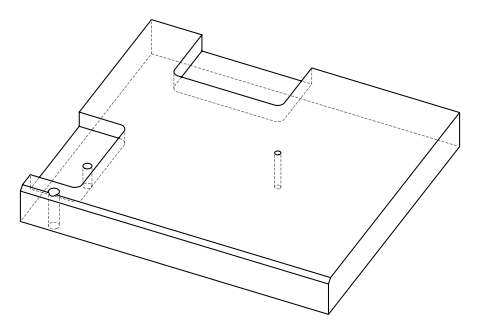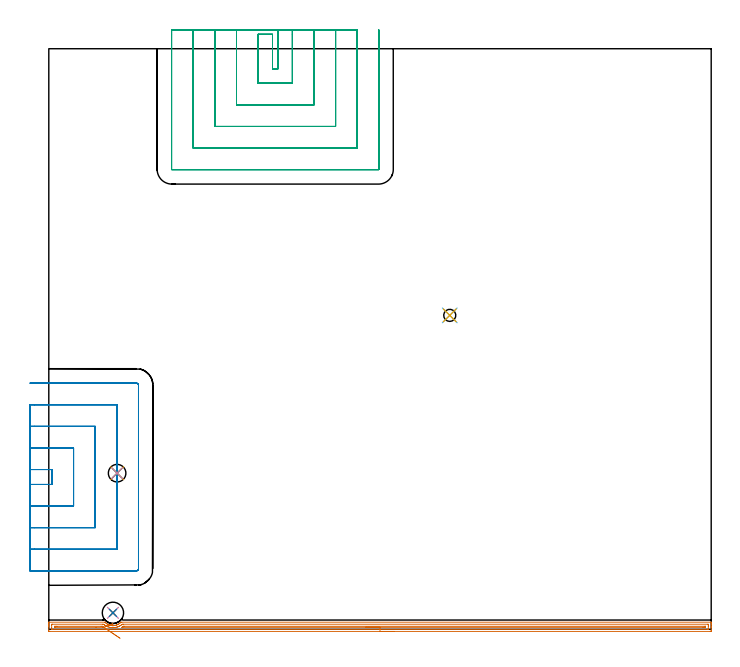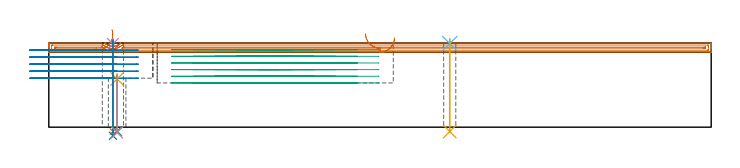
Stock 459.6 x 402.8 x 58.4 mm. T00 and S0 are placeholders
(PLAN: 11 operations, 7 tool changes, 48.7 min)
(1 AREA_MILL | FG_CHAMFER_SURFACE | UGT0205_001 | 11.26 min | 9413 mm3)
(2 MILL_SLOT | SLOT_PARTIAL_RECTANGULAR | UGT0201_136 | Follow Part, ap 5, ae 75% | 13.98 min | 263469 mm3)
(3 MILL_SLOT_1 | SLOT_PARTIAL_RECTANGULAR_1 | UGT0201_136 | Follow Part, ap 5, ae 75% | 22.24 min | 424844 mm3)
(4 SPOT_DRILL | STEP1HOLE | NXT0321_9005460120000 | 0.03 min | 26 mm3)
(5 SPOT_DRILL_1 | STEP1HOLE_1 | NXT0321_9005460120000 | 0.03 min | 8 mm3)
(6 SPOT_DRILL_2 | STEP1HOLE_2 | NXT0321_9005460120000 | 0.03 min | 27 mm3)
(7 DRILL_THROUGH_HOLE_INTO_CENTER | STEP1HOLE | NXT0301_055 | 0.26 min | 3145 mm3)
(8 DRILL_TO_ENLARGE_THROUGH_HOLE | STEP1HOLE | UGT0301_279 | 0.27 min | 6807 mm3)
(9 DRILL_THROUGH_HOLE_INTO_CENTER_1 | STEP1HOLE_1 | NXT0301_042 | 0.16 min | 1333 mm3)
(10 DRILL_TO_ENLARGE_THROUGH_HOLE_1 | STEP1HOLE_1 | NXT0301_093 | 0.17 min | 2633 mm3)
(11 DRILL_THROUGH_HOLE_INTO_CENTER_2 | STEP1HOLE_2 | NXT0301_055 | 0.26 min | 3227 mm3)
(TOOL UGT0205_001 | Chamfer Mill 20 x 3 x 45 deg. | D20 FL50 Z2)
(TOOL UGT0201_136 | Carbide End Mill 20.0 | D20 FL30 Z4)
(TOOL NXT0321_9005460120000 | NC Spot Drill, 142deg, 12mm, Carbide, Uncoated | D12 PA142 FL30 Z2)
(TOOL NXT0301_055 | Carbide Drill 8.4mm [860.1-0840-042A1-MM 2214] | D8.4 PA140 FL61 Z2)
(TOOL UGT0301_279 | Twist Drill 14.8 mm | D14.8 PA118 FL114 Z2)
(TOOL NXT0301_042 | Carbide Drill 7.1mm [860.1-0710-057A1-MM 2214] | D7.1 PA140 FL85 Z2)
(TOOL NXT0301_093 | Carbide Drill 12.2mm [860.1-1220-037A1-MM 2214] | D12.2 PA140 FL60 Z2)
(OP 1 AREA_MILL)
G17 G21 G94 G90
T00 M6
G54
G17 G0 G90 X239.8 Y-1.5 S1061 M3
G43 Z68.4 H0
Z62.
G94 G1 X239.762 Z61.128 F250.
X239.648 Z60.263
X239.459 Z59.412
X239.197 Z58.58
X238.863 Z57.774
X238.46 Z57.
X237.992 Z56.264
X237.46 Z55.572
X236.871 Z54.929
X236.228 Z54.339
X235.536 Z53.808
X234.8 Z53.34
X234.026 Z52.937
X233.22 Z52.603
X232.388 Z52.341
X231.537 Z52.152
X230.672 Z52.038
X229.8 Z52.
X0.62
X0.085 Y-1.494 Z52.003
X0.008 Y-1.491 Z52.005
X0. Y-0.963 Z52.534
Y1.7 Z55.194
Y2.243 Z55.74
Y2.588 Z56.084
Y3.131 Z56.627
Y3.475 Z56.97
Y4.164 Z57.663
Y4.484 Z57.983
X0.007 Y4.865 Z58.357
X0.01 Y4.897 Z58.388
X0.173 Y4.9 Z58.4
X39.04
X39.044 Y4.899 Z58.398
X39.048 Y4.897 Z58.397
X39.119 Y4.823 Z58.321
X39.136 Y4.806 Z58.304
X39.487 Y4.474 Z57.971
X39.518 Y4.444 Z57.942
X39.933 Y4.082 Z57.581
X39.952 Y4.067 Z57.566
X40.012 Y4.019 Z57.519
X40.215 Y3.88 Z57.38
X40.453 Y3.717 Z57.217
X40.905 Y3.441 Z56.94
X41.046 Y3.366 Z56.866
X41.362 Y3.2 Z56.7
X41.525 Y3.129 Z56.629
X41.578 Y3.105 Z56.605
X41.798 Y3.017 Z56.515
X42.243 Y2.863 Z56.362
X42.691 Y2.734 Z56.232
X43.072 Y2.649 Z56.149
X43.137 Y2.634 Z56.134
X43.585 Y2.566 Z56.063
X44.031 Y2.52 Z56.019
X44.05 Y2.519 Z56.018
X44.139 Y2.516 Z56.011
X44.19 Y2.514 Z56.006
X44.289 Y2.509 Z56.
X44.31 Y2.507
X44.395 Y2.506 Z56.003
X44.401
X44.609
X44.619
X44.701 Y2.508 Z56.001
X44.749 Y2.512 Z56.002
X44.925 Y2.52 Z56.013
X45.294 Y2.555 Z56.048
X45.371 Y2.561 Z56.057
X45.819 Y2.627 Z56.126
X46.264 Y2.722 Z56.221
X46.571 Y2.809 Z56.307
X46.635 Y2.828 Z56.324
X46.712 Y2.849 Z56.347
X47.081 Y2.978 Z56.474
X47.157 Y3.004 Z56.5
X47.635 Y3.2 Z56.699
X48.05 Y3.416 Z56.913
X48.502 Y3.688 Z57.187
X48.943 Y3.985 Z57.485
X49.067 Y4.082 Z57.581
X49.315 Y4.298 Z57.795
X49.459 Y4.422 Z57.92
X49.836 Y4.778 Z58.275
X49.864 Y4.806 Z58.304
X49.876 Y4.818 Z58.315
X49.96 Y4.897 Z58.388
X50.656 Y4.9 Z58.4
X459.427
X459.59 Y4.897 Z58.388
X459.593 Y4.865 Z58.357
X459.6 Y4.483 Z57.983
Y4.164 Z57.663
Y3.475 Z56.97
Y2.243 Z55.74
Y1.703 Z55.197
Y1.084 Z54.579
Y-0.691 Z52.805
X459.598 Y-0.963 Z52.534
X459.592 Y-1.491 Z52.005
X459.515 Y-1.494 Z52.003
X458.98 Y-1.5 Z52.
X229.8
Y-0.086 Z53.414
X2.407
X2.01 Y-0.075 Z53.425
X2.003 Y0.326 Z53.826
X2.001 Y0.812 Z54.312
X2. Y1.217 Z54.717
X2.002 Y2.989 Z56.489
X2.01 Y3.475 Z56.975
X2.397 Y3.485 Z56.985
X2.407 Y3.486 Z56.986
X37.243
X38.04 Y3.475 Z56.975
X38.147 Y3.391 Z56.891
X38.618 Y3.007 Z56.507
X39.04 Y2.717 Z56.217
X39.089 Y2.684 Z56.184
X39.119 Y2.666 Z56.166
X39.246 Y2.588 Z56.088
X39.678 Y2.333 Z55.833
X39.934 Y2.196 Z55.696
X40.212 Y2.052 Z55.552
X40.689 Y1.837 Z55.337
X40.827 Y1.781 Z55.281
X40.851 Y1.772 Z55.272
X41.059 Y1.7 Z55.2
X41.72 Y1.493 Z54.993
X42.013 Y1.41 Z54.91
X42.614 Y1.277 Z54.777
X43.122 Y1.195 Z54.695
X43.507 Y1.151 Z54.651
X44.108 Y1.103 Z54.603
X44.401 Y1.097 Z54.597
X44.996 Y1.109 Z54.609
X45.294 Y1.132 Z54.632
X45.811 Y1.187 Z54.687
X46.188 Y1.243 Z54.743
X46.573 Y1.317 Z54.817
X47.081 Y1.437 Z54.937
X47.288 Y1.495 Z54.995
X47.943 Y1.7 Z55.2
X47.967 Y1.708 Z55.208
X47.975 Y1.711 Z55.211
X48.599 Y1.968 Z55.468
X48.868 Y2.094 Z55.594
X49.195 Y2.263 Z55.763
X49.761 Y2.588 Z56.088
X50.291 Y2.949 Z56.449
X50.655 Y3.228 Z56.728
X50.793 Y3.338 Z56.838
X50.962 Y3.475 Z56.975
X51.538 Y3.486 Z56.986
X51.549
X457.193 Y3.485 Z56.985
X457.59 Y3.475 Z56.975
X457.597 Y3.074 Z56.574
X457.599 Y2.588 Z56.088
X457.6 Y2.183 Z55.683
X457.598 Y0.411 Z53.911
X457.59 Y-0.075 Z53.425
X457.203 Y-0.086 Z53.414
X457.193
X229.8
Y1.328 Z54.828
X51.029 Y1.329 Z54.829
X50.947 Y1.331 Z54.831
X50.843 Y1.335 Z54.835
X50.779 Y1.339 Z54.839
X50.923 Y1.434 Z54.934
X51.341 Y1.7 Z55.2
X51.466 Y1.782 Z55.282
X51.549 Y1.837 Z55.337
X51.832 Y2.03 Z55.53
X51.88 Y2.062 Z55.562
X51.939 Y2.065 Z55.565
X52.071 Y2.069 Z55.569
X52.442 Y2.071 Z55.571
X455.032
X455.406 Y2.07 Z55.57
X455.53 Y2.068 Z55.568
X455.574 Y2.065 Z55.565
X455.59 Y2.062 Z55.562
X455.593 Y2.021 Z55.521
X455.597 Y1.893 Z55.393
X455.598 Y1.7 Z55.2
X455.595 Y1.512 Z55.012
X455.583 Y1.335 Z54.835
X455.406 Y1.333 Z54.833
X454.885 Y1.33 Z54.83
X454.513 Y1.329 Z54.829
X453.993 Y1.328 Z54.828
X229.8
X228.928 Z54.866
X228.064 Z54.98
X227.212 Z55.169
X226.38 Z55.431
X225.574 Z55.765
X224.8 Z56.168
X224.064 Z56.637
X223.372 Z57.168
X222.729 Z57.757
X222.14 Z58.4
X221.609 Z59.093
X221.14 Z59.828
X220.737 Z60.602
X220.403 Z61.408
X220.141 Z62.24
X219.952 Z63.092
X219.838 Z63.957
X219.8 Z64.828
G0 Z68.4
X43.82 Y3.511
Z67.641
G1 X44.062 Y3.605 Z66.809
X44.236 Y3.672 Z65.956
X44.34 Y3.712 Z65.091
X44.373 Y3.725 Z64.219
X44.335 Y3.71 Z63.348
X44.226 Y3.668 Z62.483
X44.048 Y3.599 Z61.632
X43.801 Y3.504 Z60.801
X43.487 Y3.382 Z59.996
X43.11 Y3.236 Z59.223
X42.67 Y3.066 Z58.489
X42.173 Y2.874 Z57.798
X41.622 Y2.661 Z57.157
X41.02 Y2.428 Z56.569
X40.373 Y2.178 Z56.04
X39.686 Y1.912 Z55.574
X38.963 Y1.633 Z55.173
X38.21 Y1.342 Z54.842
X38.193 Y1.335 Z54.835
X38.147 Y1.334 Z54.834
X37.626 Y1.329 Z54.829
X32.825 Y1.328 Z54.828
X4.568 Y1.329 Z54.829
X4.194 Y1.33 Z54.83
X4.07 Y1.332 Z54.832
X4.026 Y1.335 Z54.835
X4.01 Y1.338 Z54.838
X4.007 Y1.379 Z54.879
X4.003 Y1.507 Z55.007
X4.002 Y1.7 Z55.2
X4.005 Y1.888 Z55.388
X4.017 Y2.064 Z55.564
X4.194 Y2.067 Z55.567
X4.715 Y2.07 Z55.57
X5.087 Y2.071 Z55.571
X5.607
X36.36
X36.881 Y2.069 Z55.569
X37.065 Y2.066 Z55.566
X37.109 Y2.064 Z55.564
X37.167 Y2.028 Z55.528
X37.253 Y1.972 Z55.472
X37.663 Y1.7 Z55.2
X38.147 Y1.385 Z54.885
X38.21 Y1.342 Z54.842
X38.856 Y0.906 Z54.449
X39.527 Y0.452 Z54.126
X40.219 Y-0.016 Z53.875
X40.927 Y-0.494 Z53.697
X41.645 Y-0.979 Z53.594
X42.367 Y-1.468 Z53.568
X43.089 Y-1.955 Z53.617
X43.804 Y-2.439 Z53.743
X44.507 Y-2.914 Z53.943
X45.194 Y-3.378 Z54.216
X45.858 Y-3.827 Z54.56
X46.495 Y-4.257 Z54.973
X47.099 Y-4.666 Z55.451
X47.667 Y-5.05 Z55.992
X48.193 Y-5.405 Z56.589
X48.674 Y-5.731 Z57.24
X49.107 Y-6.023 Z57.939
X49.487 Y-6.28 Z58.681
G0 Z68.4
M5
M2
(OP 2 MILL_SLOT)
G17 G21 G94 G90
T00 M6
G54
G17 G0 G90 X-13. Y100.5 S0 M3
G43 Z68.4 H0
Z53.52
G94 G1 X-10. F250.
X2.2 F500.
Y110.8
X-10.
X-13. F250.
Y85.5
X-10.
X17.2 F500.
Y125.8
X-10.
X-13. F250.
Y70.5
X-10.
X32.2 F500.
Y140.8
X-10.
X-13. F250.
Y55.5
X-10.
X47.2 F500.
Y155.8
X-10.
X-13. F250.
Y40.5
X-10.
X60.8 F500.
G3 X62.2 Y41.9 R1.4
G1 Y169.4
G3 X60.8 Y170.8 R1.4
G1 X-10.
X-13. F250.
G0 Y100.5 Z48.64
G1 X-10.
X2.2 F500.
Y110.8
X-10.
X-13. F250.
Y85.5
X-10.
X17.2 F500.
Y125.8
X-10.
X-13. F250.
Y70.5
X-10.
X32.2 F500.
Y140.8
X-10.
X-13. F250.
Y55.5
X-10.
X47.2 F500.
Y155.8
X-10.
X-13. F250.
Y40.5
X-10.
X60.8 F500.
G3 X62.2 Y41.9 R1.4
G1 Y169.4
G3 X60.8 Y170.8 R1.4
G1 X-10.
X-13. F250.
G0 Y100.5 Z43.76
G1 X-10.
X2.2 F500.
Y110.8
X-10.
X-13. F250.
Y85.5
X-10.
X17.2 F500.
Y125.8
X-10.
X-13. F250.
Y70.5
X-10.
X32.2 F500.
Y140.8
X-10.
X-13. F250.
Y55.5
X-10.
X47.2 F500.
Y155.8
X-10.
X-13. F250.
Y40.5
X-10.
X60.8 F500.
G3 X62.2 Y41.9 R1.4
G1 Y169.4
G3 X60.8 Y170.8 R1.4
G1 X-10.
X-13. F250.
G0 Y100.5 Z38.88
G1 X-10.
X2.2 F500.
Y110.8
X-10.
X-13. F250.
Y85.5
X-10.
X17.2 F500.
Y125.8
X-10.
X-13. F250.
Y70.5
X-10.
X32.2 F500.
Y140.8
X-10.
X-13. F250.
Y55.5
X-10.
X47.2 F500.
Y155.8
X-10.
X-13. F250.
Y40.5
X-10.
X60.8 F500.
G3 X62.2 Y41.9 R1.4
G1 Y169.4
G3 X60.8 Y170.8 R1.4
G1 X-10.
X-13. F250.
G0 Y100.5 Z34.
G1 X-10.
X2.2 F500.
Y110.8
X-10.
X-13. F250.
Y85.5
X-10.
X17.2 F500.
Y125.8
X-10.
X-13. F250.
Y70.5
X-10.
X32.2 F500.
Y140.8
X-10.
X-13. F250.
Y55.5
X-10.
X47.2 F500.
Y155.8
X-10.
X-13. F250.
Y40.5
X-10.
X60.8 F500.
G3 X62.2 Y41.9 R1.4
G1 Y169.4
G3 X60.8 Y170.8 R1.4
G1 X-10.
X-13. F250.
G0 Z68.4
M5
M2
(OP 3 MILL_SLOT_1)
G17 G21 G94 G90
T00 M6
G54
G17 G0 G90 X159. Y415.8 S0 M3
G43 Z68.4 H0
Z53.783
G94 G1 Y412.8 F250.
Y388.9 F500.
X155.2
Y412.8
X145.2
Y378.9
X169.
Y412.8
Y415.8 F250.
X130.2
Y412.8
Y363.9 F500.
X184.
Y412.8
Y415.8 F250.
X115.2
Y412.8
Y348.9 F500.
X199.
Y412.8
Y415.8 F250.
X100.2
Y412.8
Y333.9 F500.
X214.
Y412.8
Y415.8 F250.
X85.2
Y412.8
Y319.1 F500.
G3 X85.4 Y318.9 R0.2
G1 X228.8
G3 X229. Y319.1 R0.2
G1 Y412.8
Y415.8 F250.
G0 X159. Z49.167
G1 Y412.8
Y388.9 F500.
X155.2
Y412.8
X145.2
Y378.9
X169.
Y412.8
Y415.8 F250.
X130.2
Y412.8
Y363.9 F500.
X184.
Y412.8
Y415.8 F250.
X115.2
Y412.8
Y348.9 F500.
X199.
Y412.8
Y415.8 F250.
X100.2
Y412.8
Y333.9 F500.
X214.
Y412.8
Y415.8 F250.
X85.2
Y412.8
Y319.1 F500.
G3 X85.4 Y318.9 R0.2
G1 X228.8
G3 X229. Y319.1 R0.2
G1 Y412.8
Y415.8 F250.
G0 X159. Z44.55
G1 Y412.8
Y388.9 F500.
X155.2
Y412.8
X145.2
Y378.9
X169.
Y412.8
Y415.8 F250.
X130.2
Y412.8
Y363.9 F500.
X184.
Y412.8
Y415.8 F250.
X115.2
Y412.8
Y348.9 F500.
X199.
Y412.8
Y415.8 F250.
X100.2
Y412.8
Y333.9 F500.
X214.
Y412.8
Y415.8 F250.
X85.2
Y412.8
Y319.1 F500.
G3 X85.4 Y318.9 R0.2
G1 X228.8
G3 X229. Y319.1 R0.2
G1 Y412.8
Y415.8 F250.
G0 X159. Z39.933
G1 Y412.8
Y388.9 F500.
X155.2
Y412.8
X145.2
Y378.9
X169.
Y412.8
Y415.8 F250.
X130.2
Y412.8
Y363.9 F500.
X184.
Y412.8
Y415.8 F250.
X115.2
Y412.8
Y348.9 F500.
X199.
Y412.8
Y415.8 F250.
X100.2
Y412.8
Y333.9 F500.
X214.
Y412.8
Y415.8 F250.
X85.2
Y412.8
Y319.1 F500.
G3 X85.4 Y318.9 R0.2
G1 X228.8
G3 X229. Y319.1 R0.2
G1 Y412.8
Y415.8 F250.
G0 X159. Z35.317
G1 Y412.8
Y388.9 F500.
X155.2
Y412.8
X145.2
Y378.9
X169.
Y412.8
Y415.8 F250.
X130.2
Y412.8
Y363.9 F500.
X184.
Y412.8
Y415.8 F250.
X115.2
Y412.8
Y348.9 F500.
X199.
Y412.8
Y415.8 F250.
X100.2
Y412.8
Y333.9 F500.
X214.
Y412.8
Y415.8 F250.
X85.2
Y412.8
Y319.1 F500.
G3 X85.4 Y318.9 R0.2
G1 X228.8
G3 X229. Y319.1 R0.2
G1 Y412.8
Y415.8 F250.
G0 X159. Z30.7
G1 Y412.8
Y388.9 F500.
X155.2
Y412.8
X145.2
Y378.9
X169.
Y412.8
Y415.8 F250.
X130.2
Y412.8
Y363.9 F500.
X184.
Y412.8
Y415.8 F250.
X115.2
Y412.8
Y348.9 F500.
X199.
Y412.8
Y415.8 F250.
X100.2
Y412.8
Y333.9 F500.
X214.
Y412.8
Y415.8 F250.
X85.2
Y412.8
Y319.1 F500.
G3 X85.4 Y318.9 R0.2
G1 X228.8
G3 X229. Y319.1 R0.2
G1 Y412.8
Y415.8 F250.
G0 Z68.4
M5
M2
(OP 4 SPOT_DRILL)
G17 G21 G94 G90
T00 M6
G54
G17 G0 G90 X44.5 Y11.4 S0 M3
G43 Z68.4 H0
G94 G81 G98 Z57.763 F250. R61.4
G80
M5
M2
(OP 5 SPOT_DRILL_1)
G17 G21 G94 G90
T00 M6
G54
G17 G0 G90 X47.4 Y108.3 S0 M3
G43 Z68.4 H0
G94 G81 G98 Z33.471 F250. R37.
G80
M5
M2
(OP 6 SPOT_DRILL_2)
G17 G21 G94 G90
T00 M6
G54
G17 G0 G90 X278.2 Y217.8 S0 M3
G43 Z68.4 H0
G94 G81 G98 Z58.03 F250. R61.4
G80
M5
M2
(OP 7 DRILL_THROUGH_HOLE_INTO_CENTER)
G17 G21 G94 G90
T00 M6
G54
G17 G0 G90 X44.5 Y11.4 S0 M3
G43 Z68.4 H1
G94 G73 G98 Z-3.029 F250. Q7.679 R60.4
G80
M5
M2
(OP 8 DRILL_TO_ENLARGE_THROUGH_HOLE)
G17 G21 G94 G90
T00 M6
G54
G17 G0 G90 X44.5 Y11.4 S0 M3
G43 Z68.4 H0
G94 G73 G98 Z-5.946 F250. Q12.869 R60.4
G80
M5
M2
(OP 9 DRILL_THROUGH_HOLE_INTO_CENTER_1)
G17 G21 G94 G90
T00 M6
G54
G17 G0 G90 X47.4 Y108.3 S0 M3
G43 Z68.4 H1
G94 G73 G98 Z-2.792 F250. Q6.132 R36.
G80
M5
M2
(OP 10 DRILL_TO_ENLARGE_THROUGH_HOLE_1)
G17 G21 G94 G90
T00 M6
G54
G17 G0 G90 X47.4 Y108.3 S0 M3
G43 Z68.4 H1
G94 G73 G98 Z-3.72 F250. Q9.43 R36.
G80
M5
M2
(OP 11 DRILL_THROUGH_HOLE_INTO_CENTER_2)
G17 G21 G94 G90
T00 M6
G54
G17 G0 G90 X278.2 Y217.8 S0 M3
G43 Z68.4 H1
G94 G73 G98 Z-3.029 F250. Q7.679 R60.4
G80
M5
M2
